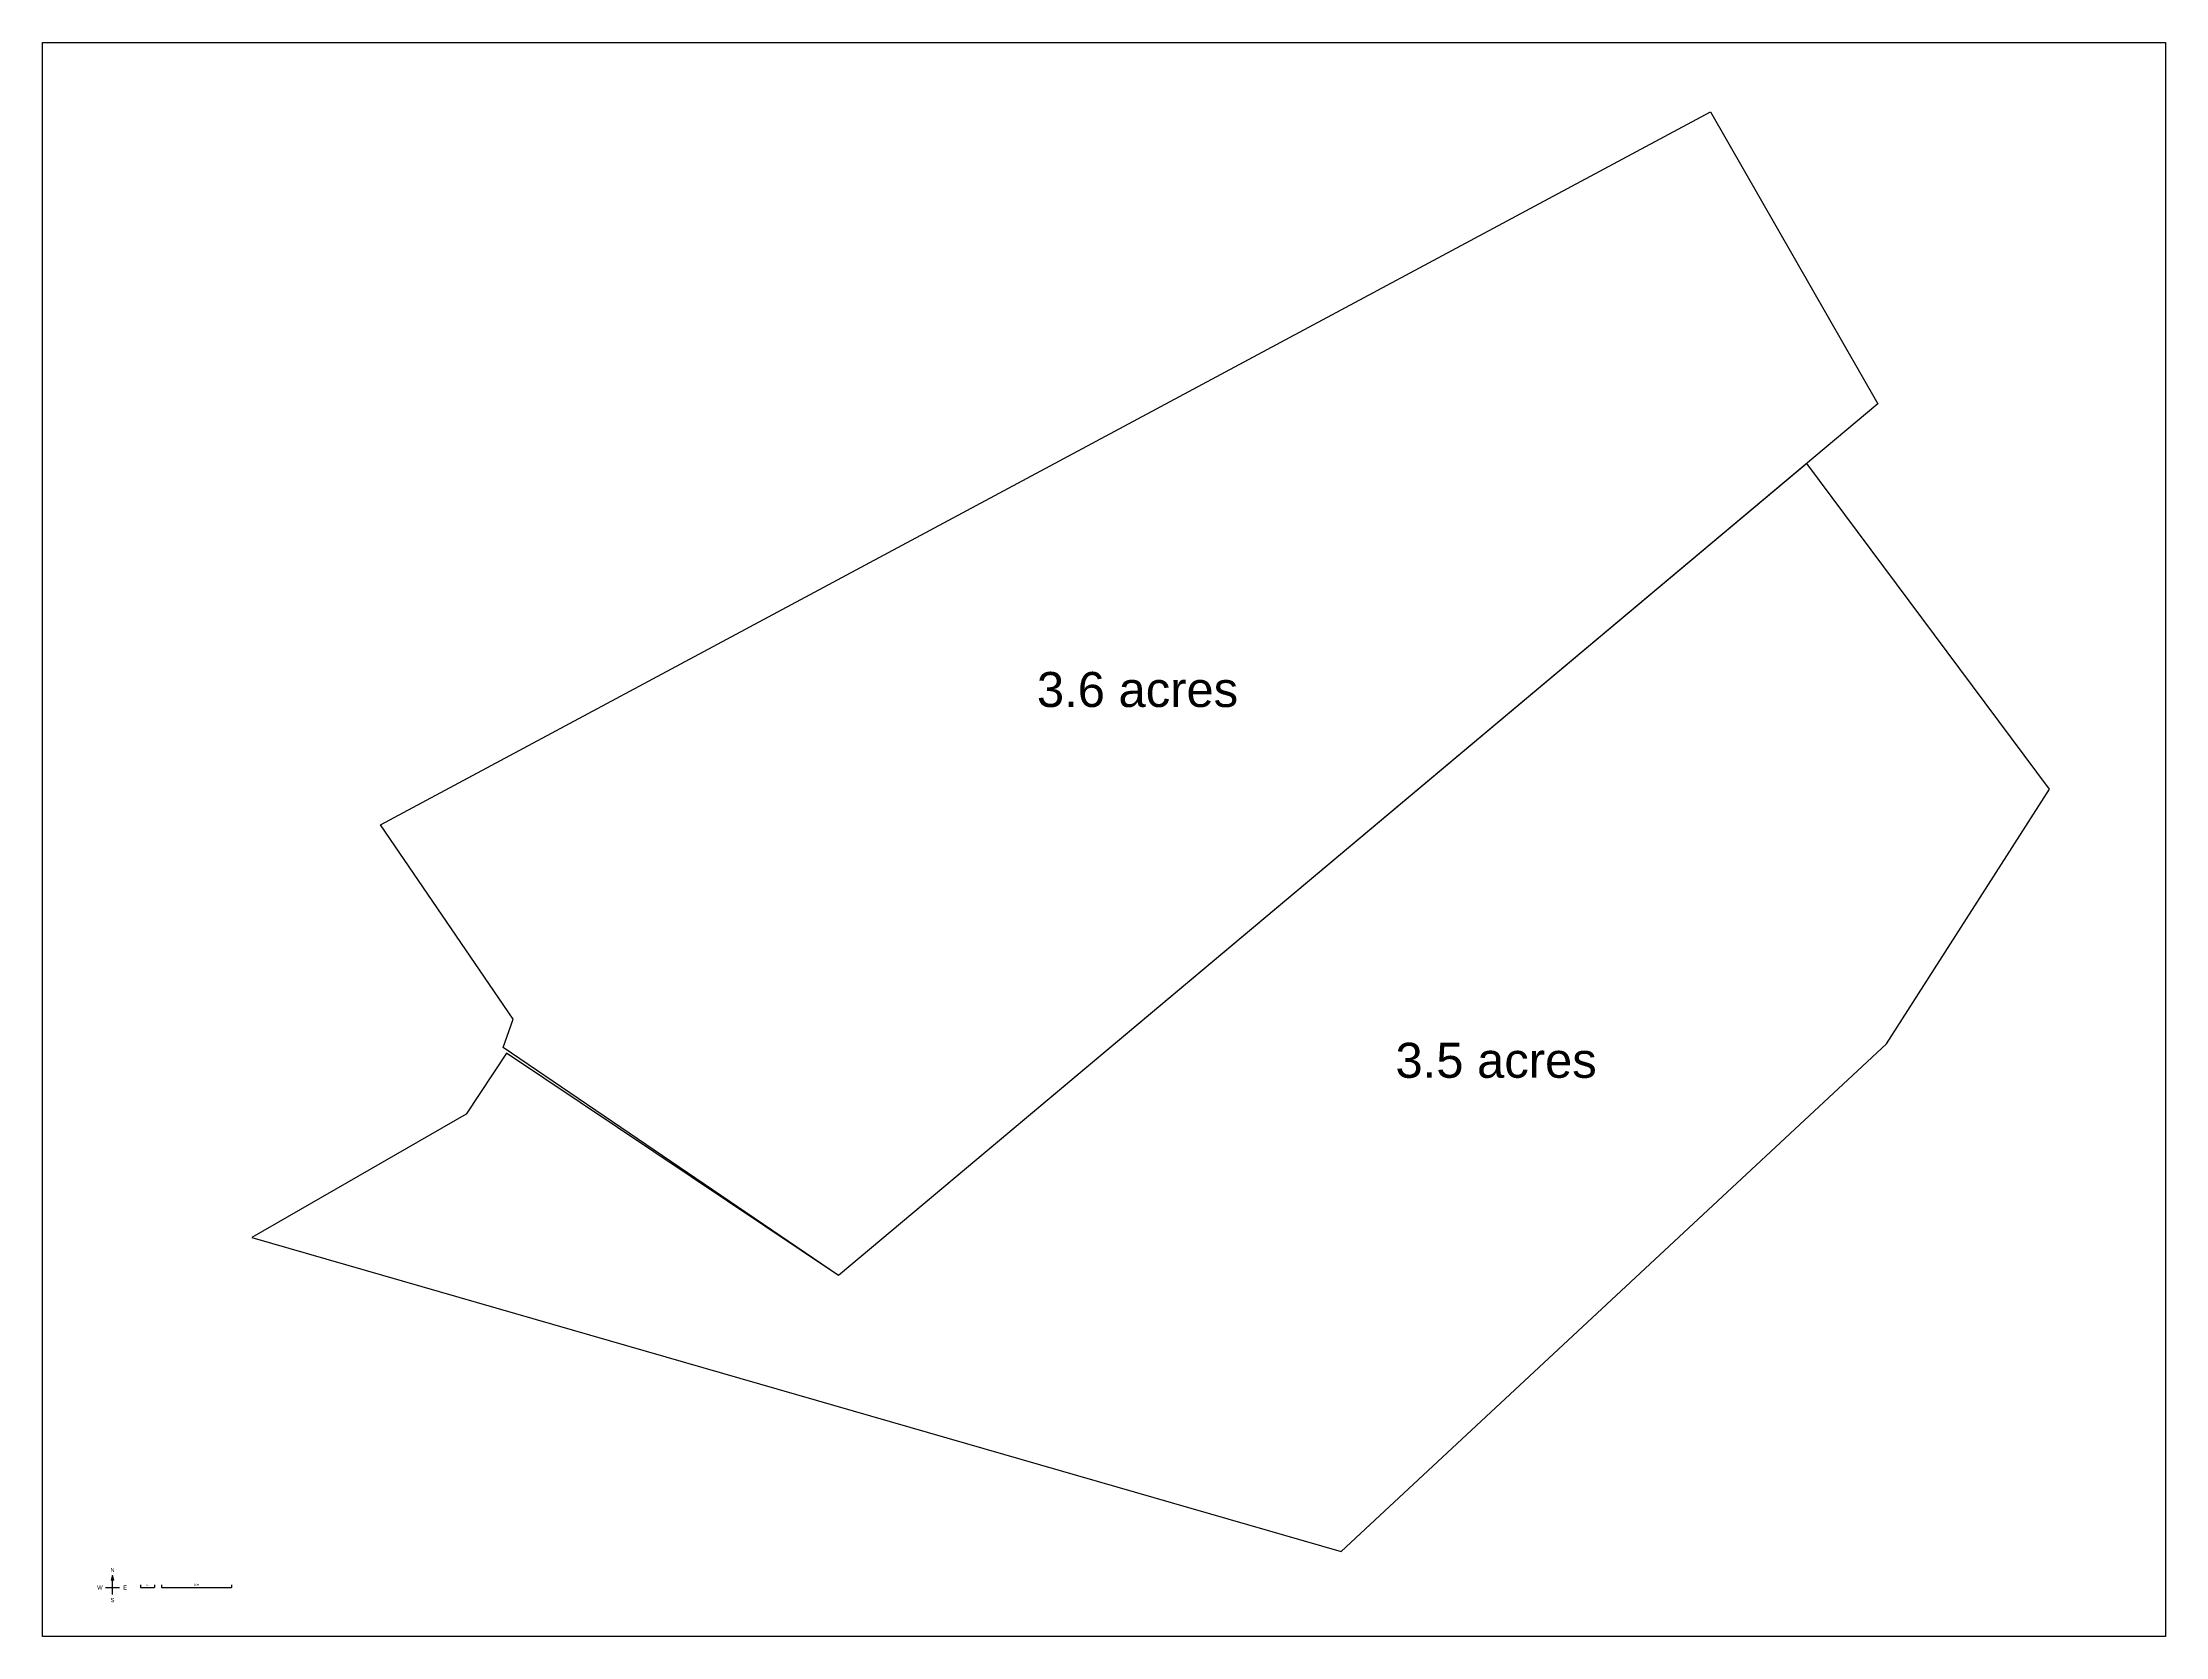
# Model space of a CAD drawing. Header units: metres. Extents: x 0 to 303, y 0 to 228.
import ezdxf

# ---------------------------------------------------------------- set-up
doc = ezdxf.new("R2010")
doc.units = ezdxf.units.M
for name, color, linetype, lineweight, true_color in [('Beds', 2, 'Continuous', 25, 0xffff00), ('Boundary', 1, 'Continuous', 25, 0xff0000), ('Legend', 40, 'Continuous', 25, 0xffbb00), ('xSatellite', 178, 'Continuous', 25, 0x000000)]:
    doc.layers.add(name, color=color, linetype=linetype, lineweight=lineweight, true_color=true_color)
doc.styles.add('textstyle15', font='')
doc.styles.add('textstyle16', font='')
doc.styles.add('textstyle17', font='')
doc.styles.add('textstyle18', font='')
doc.styles.add('textstyle19', font='')
doc.styles.add('textstyle20', font='')
doc.styles.add('textstyle27', font='')
doc.styles.add('textstyle28', font='')
doc.styles.get('textstyle15').set_extended_font_data('Arial')
doc.styles.get('textstyle16').set_extended_font_data('Arial')
doc.styles.get('textstyle17').set_extended_font_data('Arial')
doc.styles.get('textstyle18').set_extended_font_data('Arial')
doc.styles.get('textstyle19').set_extended_font_data('Arial')
doc.styles.get('textstyle20').set_extended_font_data('Arial')
doc.styles.get('textstyle27').set_extended_font_data('Arial')
doc.styles.get('textstyle28').set_extended_font_data('Arial')
picture_1 = doc.add_image_def('image1.jpg', size_in_pixel=(1758, 1320))

# ---------------------------------------------------------------- blocks, each defined once
blk = doc.blocks.new('Legend')
at = {"layer": 'Legend'}
for p, q in [((-1, 0), (1, 0)), ((4, 0.4), (4, 0)), ((4, 0), (6, 0)), ((6, 0.4), (6, 0)), ((7, 0.4), (7, 0)), ((7, 0), (17, 0)), ((17, 0.4), (17, 0))]:
    blk.add_line(p, q, dxfattribs=at)
for points in [[(0, 1.2), (0.2, 0.99), (0, 1.7), (0, 1.71), (-0.21, 0.99), (0, 1.2)], [(0, -1), (0, 1.7)]]:
    blk.add_lwpolyline(points, dxfattribs=at)
for s, insert, char_height, attachment_point, style in [('W', (-1.8, 0), 0.6, 5, 'textstyle18'), ('N', (0, 2.5), 0.6, 5, 'textstyle17'), ('E', (1.8, 0), 0.6, 5, 'textstyle19'), ('2m', (5, 0.4), 0.2, 2, 'textstyle16'), ('10m', (11.99, 0.57), 0.3, 2, 'textstyle15'), ('S', (0, -1.8), 0.6, 5, 'textstyle20')]:
    blk.add_mtext(s, dxfattribs=dict(at, insert=insert, char_height=char_height, attachment_point=attachment_point, style=style))

msp = doc.modelspace()

# ---------------------------------------------------------------- linework, layer by layer
at = {"layer": 'Boundary', "flags": 128}
for points in [[(262.05, 175.99), (113.66, 51.56), (65.77, 84.11), (67.18, 88.13), (48.24, 115.89), (238.15, 217.66)], [(113.66, 51.56), (66.24, 83.31), (60.47, 74.6), (29.88, 56.97), (185.43, 12.12), (263.27, 84.62), (286.56, 120.98), (251.91, 167.48)]]:
    msp.add_lwpolyline(points, close=True, dxfattribs=at)

# ---------------------------------------------------------------- block references
at = {"layer": 'Legend'}
msp.add_blockref('Legend', (10, 7), dxfattribs=at)

# ---------------------------------------------------------------- texts
at = {"layer": 'Beds', "char_height": 5, "attachment_point": 2, "line_spacing_factor": 0.971628}
for s, insert, style in [('3.6 acres', (156.34, 137.71), 'textstyle28'), ('3.5 acres', (207.53, 84.77), 'textstyle27')]:
    msp.add_mtext(s, dxfattribs=dict(at, insert=insert, style=style))

# ---------------------------------------------------------------- pictures from other files: only their frames are drawn
at = {"layer": 'xSatellite'}
image = msp.add_image(picture_1, insert=(0, 0), size_in_units=(303.1, 227.59), dxfattribs=at)
image.dxf.flags = 7

doc.saveas('drawing.dxf')
